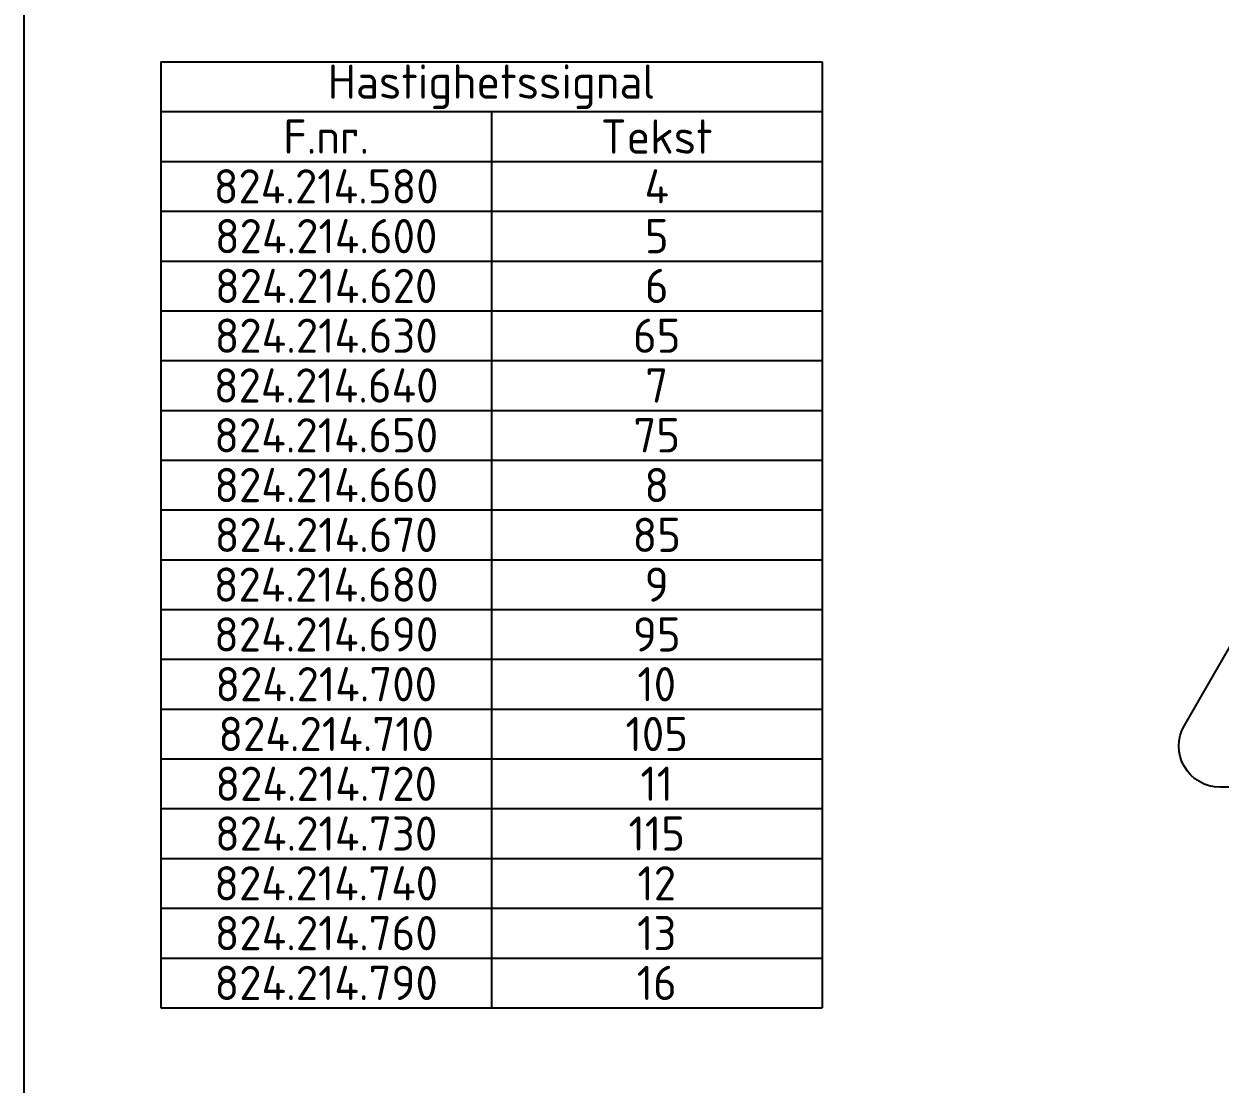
# Model space of a CAD drawing. Header units: millimetres. Extents: x 0 to 1800, y 0 to 2770.
# Drawn here: x 0 to 873, y 927 to 1701 of the extents above; entities that cross this region are included whole.
import ezdxf

# ---------------------------------------------------------------- set-up
doc = ezdxf.new("R2010")
doc.units = ezdxf.units.MM
for name, color, linetype in [('RAMME', 7, 'Continuous'), ('Skilt', 7, 'Continuous'), ('Tekst', 2, 'Continuous')]:
    doc.layers.add(name, color=color, linetype=linetype)
doc.styles.add('ISO25', font='ISO3098.shx')

# ---------------------------------------------------------------- blocks, each defined once
blk = doc.blocks.new('*T22')
at = {"layer": 'Tekst', "color": 0, "linetype": 'ByBlock', "lineweight": -2, "transparency": 16777216}
for p, q in [((0, 0), (482.54, 0)), ((0, 0), (0, -690.33)), ((482.54, 0), (482.54, -690.33)), ((0, -36.33), (482.54, -36.33)), ((241.27, -36.33), (241.27, -690.33)), ((0, -72.67), (482.54, -72.67)), ((0, -109), (482.54, -109)), ((0, -145.33), (482.54, -145.33)), ((0, -181.67), (482.54, -181.67)), ((0, -218), (482.54, -218)), ((0, -254.33), (482.54, -254.33)), ((0, -290.67), (482.54, -290.67)), ((0, -327), (482.54, -327)), ((0, -363.33), (482.54, -363.33)), ((0, -399.67), (482.54, -399.67)), ((0, -436), (482.54, -436)), ((0, -472.33), (482.54, -472.33)), ((0, -508.67), (482.54, -508.67)), ((0, -545), (482.54, -545)), ((0, -581.33), (482.54, -581.33)), ((0, -617.67), (482.54, -617.67)), ((0, -654), (482.54, -654)), ((0, -690.33), (482.54, -690.33))]:
    blk.add_line(p, q, dxfattribs=at)
at = {"layer": 'Tekst', "color": 0, "transparency": 16777216, "char_height": 25, "attachment_point": 5, "style": 'ISO25'}
for s, insert, width in [('Hastighetssignal', (241.27, -18.17), 479.5368), ('F.nr.', (120.63, -54.5), 238.2684), ('Tekst', (361.9, -54.5), 238.2684), ('824.214.580', (120.63, -90.83), 238.2684), ('5', (361.9, -127.17), 238.2684), ('6', (361.9, -163.5), 238.2684), ('65', (361.9, -199.83), 238.2684), ('7', (361.9, -236.17), 238.2684), ('75', (361.9, -272.5), 238.2684), ('8', (361.9, -308.83), 238.2684), ('85', (361.9, -345.17), 238.2684), ('9', (361.9, -381.5), 238.2684), ('95', (361.9, -417.83), 238.2684), ('10', (361.9, -454.17), 238.2684), ('105', (361.9, -490.5), 238.2684), ('11', (361.9, -526.83), 238.2684), ('115', (361.9, -563.17), 238.2684), ('12', (361.9, -599.5), 238.2684), ('13', (361.9, -635.83), 238.2684), ('16', (361.9, -672.17), 238.2684)]:
    blk.add_mtext(s, dxfattribs=dict(at, insert=insert, width=width))
at = {"layer": 'Tekst', "color": 0, "transparency": 16777216, "char_height": 25, "width": 238.2684, "attachment_point": 5}
for s, insert in [('{\\Fiso3098|c0;4}', (361.9, -90.83)), ('{\\Fiso3098|c0;824.214.600}', (120.63, -127.17)), ('{\\Fiso3098|c0;824.214.620}', (120.63, -163.5)), ('{\\Fiso3098|c0;824.214.630}', (120.63, -199.83)), ('{\\Fiso3098|c0;824.214.640}', (120.63, -236.17)), ('{\\Fiso3098|c0;824.214.650}', (120.63, -272.5)), ('{\\Fiso3098|c0;824.214.660}', (120.63, -308.83)), ('{\\Fiso3098|c0;824.214.670}', (120.63, -345.17)), ('{\\Fiso3098|c0;824.214.680}', (120.63, -381.5)), ('{\\Fiso3098|c0;824.214.690}', (120.63, -417.83)), ('{\\Fiso3098|c0;824.214.700}', (120.63, -454.17)), ('{\\Fiso3098|c0;824.214.710}', (120.63, -490.5)), ('{\\Fiso3098|c0;824.214.720}', (120.63, -526.83)), ('{\\Fiso3098|c0;824.214.730}', (120.63, -563.17)), ('{\\Fiso3098|c0;824.214.740}', (120.63, -599.5)), ('{\\Fiso3098|c0;824.214.760}', (120.63, -635.83)), ('{\\Fiso3098|c0;824.214.790}', (120.63, -672.17))]:
    blk.add_mtext(s, dxfattribs=dict(at, insert=insert))

msp = doc.modelspace()

# ---------------------------------------------------------------- linework, layer by layer
at = {"layer": 'RAMME'}
msp.add_lwpolyline([(0, 0), (1800, 0), (1800, 2770), (0, 2770)], close=True, dxfattribs=at)
at = {"layer": 'Skilt'}
msp.add_lwpolyline([(1584.4, 1293.69), (1645.02, 1188.69, -0.57735), (1619.04, 1143.69), (872.97, 1143.69, -0.57735), (846.99, 1188.69), (907.61, 1293.69)], format="xyb", dxfattribs=at)

# ---------------------------------------------------------------- block references
msp.add_blockref('*T22', (100, 1673))

doc.saveas('drawing.dxf')
